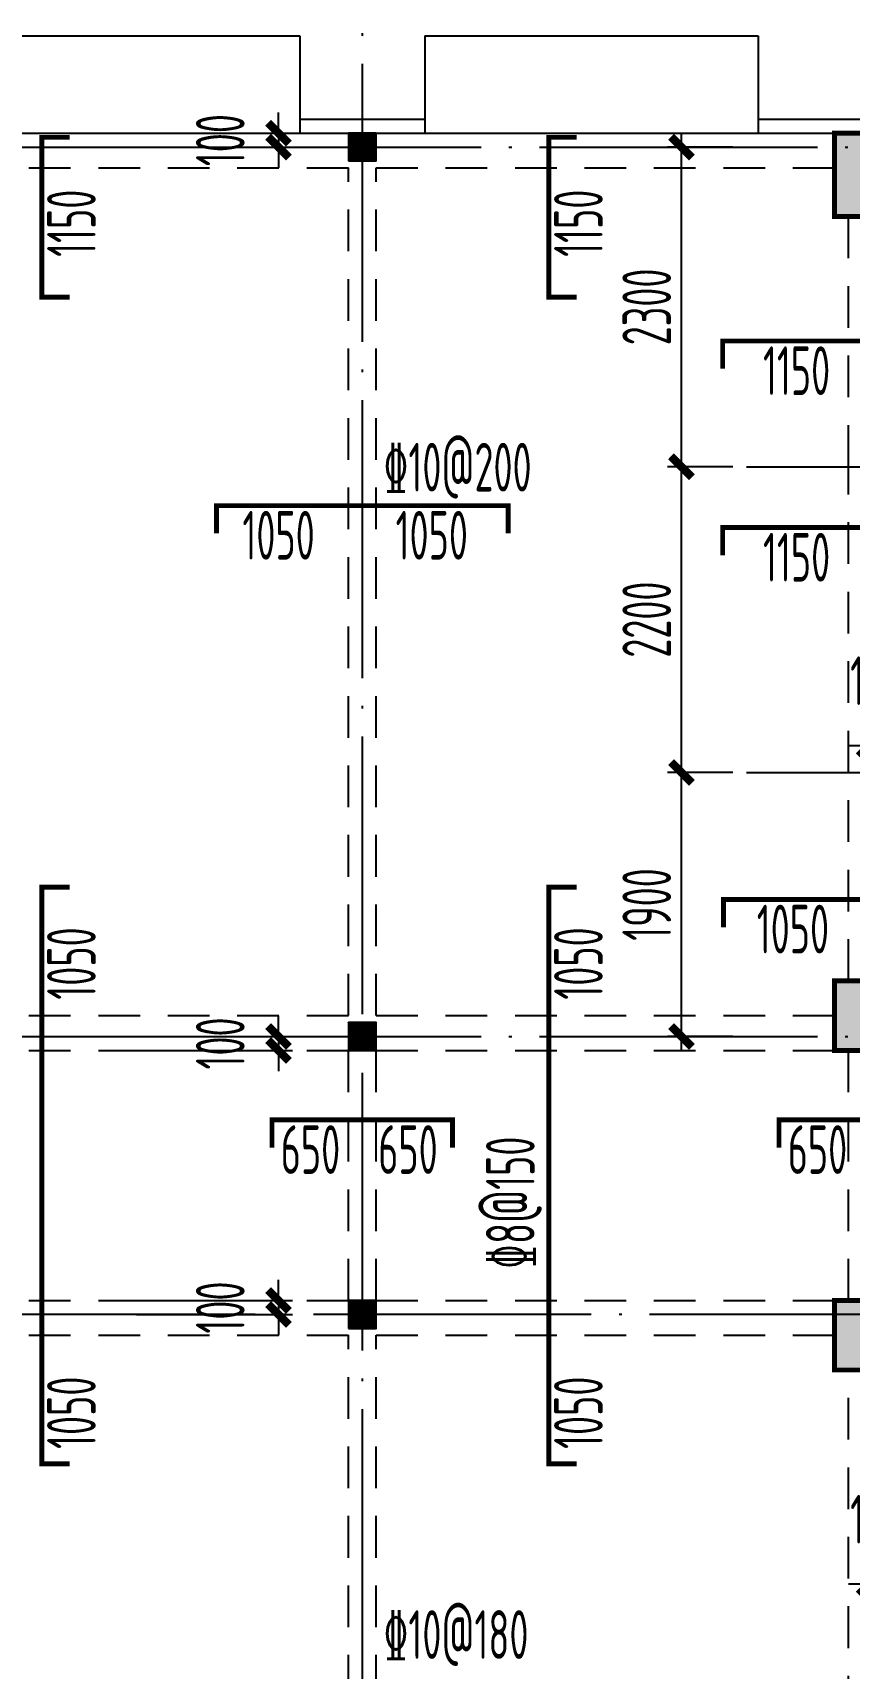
# Model space of a CAD drawing. Extents: x -472319 to -112444, y -516749 to -5704.
# Drawn here: x -283816 to -277938, y -58677 to -46908 of the extents above; entities that cross this region are included whole.
import ezdxf

# ---------------------------------------------------------------- set-up
doc = ezdxf.new("R2010")
doc.units = 0
doc.header["$LTSCALE"] = 100
doc.header["$MEASUREMENT"] = 0
for name, pattern in [('3', [5, 3, -2]), ('CENTER', [2, 1.25, -0.25, 0.25, -0.25]), ('DOTE', [2.42, 2, -0.2, 0.02, -0.2])]:
    doc.linetypes.add(name, pattern=pattern)
for name, color, linetype in [('1301', 24, 'Continuous'), ('1305', 1, 'Continuous'), ('1306', 94, 'Continuous'), ('1307', 7, 'Continuous'), ('COLUMN', 9, 'Continuous'), ('DOTE', 1, 'CENTER'), ('S_BEAM', 4, 'Continuous'), ('S_BEAMDASH', 134, '3'), ('S_CL', 2, 'Continuous'), ('坡道', 7, 'Continuous'), ('第三道尺寸线', 4, 'Continuous')]:
    doc.layers.add(name, color=color, linetype=linetype)
doc.styles.add('HZ', font='tssdeng.shx', dxfattribs={"width": 0.6, "height": 350, "bigfont": 'a.shx'})
doc.styles.get("Standard").update_dxf_attribs({"font": 'tssdeng.shx', "width": 0.6, "bigfont": 'a.shx'})
doc.dimstyles.new('DIMN', dxfattribs={"dimtxt": 350, "dimasz": 150, "dimexe": 100, "dimexo": 100, "dimgap": 75, "dimtad": 1, "dimdec": 0, "dimzin": 0, "dimdsep": 46, "dimtxsty": 'HZ', "dimblk": 'ARCHTICK', "dimcen": 0.09, "dimdle": 100, "dimclrd": 3, "dimclre": 3, "dimclrt": 7, "dimazin": 2, "dimtfac": 1, "dimtdec": 0, "dimtmove": 2, "dimatfit": 3, "dimldrblk": 'ARCHTICK', "dimfxl": 1, "dimtolj": 1, "dimtzin": 0, "dimarcsym": 0})

# ---------------------------------------------------------------- blocks, each defined once
blk = doc.blocks.new('_ArchTick')
at = {"color": 0, "linetype": 'ByBlock', "const_width": 0.4}
blk.add_lwpolyline([(-0.5, -0.5), (0.5, 0.5)], dxfattribs=at)
blk = doc.blocks.new('*D608')
at = {"layer": 'Defpoints', "color": 0, "transparency": 16777216}
for p in [(-279146, -47731), (-278677, -47731), (-278677, -50031)]:
    blk.add_point(p, dxfattribs=at)
at = {"layer": '第三道尺寸线', "color": 3, "lineweight": -2, "transparency": 16777216}
for p, q in [((-279146, -50131), (-279146, -47631)), ((-278777, -47731), (-279246, -47731)), ((-278777, -50031), (-279246, -50031))]:
    blk.add_line(p, q, dxfattribs=at)
at = {"layer": '第三道尺寸线', "color": 3, "lineweight": -2, "transparency": 16777216, "xscale": 150, "yscale": 150, "zscale": 150}
for p, rotation in [((-279146, -47731), 90), ((-279146, -50031), 270)]:
    blk.add_blockref('_ArchTick', p, dxfattribs=dict(at, rotation=rotation))
at = {"layer": '第三道尺寸线', "color": 7, "transparency": 16777216, "insert": (-279396, -48881), "char_height": 350, "attachment_point": 5, "rotation": 90, "style": 'HZ'}
blk.add_mtext('\\A1;2300', dxfattribs=at)
blk = doc.blocks.new('*D609')
at = {"layer": 'Defpoints', "color": 0, "transparency": 16777216}
for p in [(-279146, -50031), (-278677, -50031), (-278677, -52231)]:
    blk.add_point(p, dxfattribs=at)
at = {"layer": '第三道尺寸线', "color": 3, "lineweight": -2, "transparency": 16777216}
for p, q in [((-279146, -52331), (-279146, -49931)), ((-278777, -50031), (-279246, -50031)), ((-278777, -52231), (-279246, -52231))]:
    blk.add_line(p, q, dxfattribs=at)
at = {"layer": '第三道尺寸线', "color": 3, "lineweight": -2, "transparency": 16777216, "xscale": 150, "yscale": 150, "zscale": 150}
for p, rotation in [((-279146, -50031), 90), ((-279146, -52231), 270)]:
    blk.add_blockref('_ArchTick', p, dxfattribs=dict(at, rotation=rotation))
at = {"layer": '第三道尺寸线', "color": 7, "transparency": 16777216, "insert": (-279396, -51131), "char_height": 350, "attachment_point": 5, "rotation": 90, "style": 'HZ'}
blk.add_mtext('\\A1;2200', dxfattribs=at)
blk = doc.blocks.new('*D610')
at = {"layer": 'Defpoints', "color": 0, "transparency": 16777216}
for p in [(-279146, -52231), (-278677, -52231), (-278677, -54131)]:
    blk.add_point(p, dxfattribs=at)
at = {"layer": '第三道尺寸线', "color": 3, "lineweight": -2, "transparency": 16777216}
for p, q in [((-279146, -54231), (-279146, -52131)), ((-278777, -52231), (-279246, -52231)), ((-278777, -54131), (-279246, -54131))]:
    blk.add_line(p, q, dxfattribs=at)
at = {"layer": '第三道尺寸线', "color": 3, "lineweight": -2, "transparency": 16777216, "xscale": 150, "yscale": 150, "zscale": 150}
for p, rotation in [((-279146, -52231), 90), ((-279146, -54131), 270)]:
    blk.add_blockref('_ArchTick', p, dxfattribs=dict(at, rotation=rotation))
at = {"layer": '第三道尺寸线', "color": 7, "transparency": 16777216, "insert": (-279396, -53181), "char_height": 350, "attachment_point": 5, "rotation": 90, "style": 'HZ'}
blk.add_mtext('\\A1;1900', dxfattribs=at)
blk = doc.blocks.new('*D624')
at = {"layer": '1301', "color": 3, "lineweight": -2, "transparency": 16777216}
for p, q in [((-282047, -56031), (-282047, -55881)), ((-283070, -56031), (-281947, -56031)), ((-283070, -56131), (-281947, -56131)), ((-282047, -56031), (-282047, -56131)), ((-282047, -56131), (-282047, -56281))]:
    blk.add_line(p, q, dxfattribs=at)
at = {"layer": 'Defpoints', "color": 0, "transparency": 16777216}
for p in [(-283170, -56031), (-283170, -56131), (-282047, -56131)]:
    blk.add_point(p, dxfattribs=at)
at = {"layer": '1301', "color": 3, "lineweight": -2, "transparency": 16777216, "xscale": 150, "yscale": 150, "zscale": 150}
for p, rotation in [((-282047, -56031), 270), ((-282047, -56131), 90)]:
    blk.add_blockref('_ArchTick', p, dxfattribs=dict(at, rotation=rotation))
at = {"layer": '1301', "color": 7, "transparency": 16777216, "insert": (-282466, -56081), "char_height": 350, "attachment_point": 5, "rotation": 90, "style": 'HZ'}
blk.add_mtext('\\A1;100', dxfattribs=at)
blk = doc.blocks.new('*D625')
at = {"layer": '1301', "color": 3, "lineweight": -2, "transparency": 16777216}
for p, q in [((-282047, -54131), (-282047, -53981)), ((-283070, -54131), (-281947, -54131)), ((-282047, -54131), (-282047, -54231)), ((-283070, -54231), (-281947, -54231)), ((-282047, -54231), (-282047, -54381))]:
    blk.add_line(p, q, dxfattribs=at)
at = {"layer": 'Defpoints', "color": 0, "transparency": 16777216}
for p in [(-283170, -54131), (-283170, -54231), (-282047, -54231)]:
    blk.add_point(p, dxfattribs=at)
at = {"layer": '1301', "color": 3, "lineweight": -2, "transparency": 16777216, "xscale": 150, "yscale": 150, "zscale": 150}
for p, rotation in [((-282047, -54131), 270), ((-282047, -54231), 90)]:
    blk.add_blockref('_ArchTick', p, dxfattribs=dict(at, rotation=rotation))
at = {"layer": '1301', "color": 7, "transparency": 16777216, "insert": (-282466, -54181), "char_height": 350, "attachment_point": 5, "rotation": 90, "style": 'HZ'}
blk.add_mtext('\\A1;100', dxfattribs=at)
blk = doc.blocks.new('*D626')
at = {"layer": '1301', "color": 3, "lineweight": -2, "transparency": 16777216}
for p, q in [((-282047, -47631), (-282047, -47481)), ((-283070, -47631), (-281947, -47631)), ((-282047, -47631), (-282047, -47731)), ((-283070, -47731), (-281947, -47731)), ((-282047, -47731), (-282047, -47881))]:
    blk.add_line(p, q, dxfattribs=at)
at = {"layer": 'Defpoints', "color": 0, "transparency": 16777216}
for p in [(-283170, -47631), (-283170, -47731), (-282047, -47731)]:
    blk.add_point(p, dxfattribs=at)
at = {"layer": '1301', "color": 3, "lineweight": -2, "transparency": 16777216, "xscale": 150, "yscale": 150, "zscale": 150}
for p, rotation in [((-282047, -47631), 270), ((-282047, -47731), 90)]:
    blk.add_blockref('_ArchTick', p, dxfattribs=dict(at, rotation=rotation))
at = {"layer": '1301', "color": 7, "transparency": 16777216, "insert": (-282466, -47681), "char_height": 350, "attachment_point": 5, "rotation": 90, "style": 'HZ'}
blk.add_mtext('\\A1;100', dxfattribs=at)
blk = doc.blocks.new('*D632')
at = {"layer": '1301', "color": 3, "lineweight": -2, "transparency": 16777216}
for p, q in [((-277794, -57284), (-277794, -58172)), ((-277694, -57284), (-277694, -58172)), ((-277794, -58072), (-277944, -58072)), ((-277694, -58072), (-277794, -58072)), ((-277694, -58072), (-277544, -58072))]:
    blk.add_line(p, q, dxfattribs=at)
at = {"layer": 'Defpoints', "color": 0, "transparency": 16777216}
for p in [(-277794, -57184), (-277694, -57184), (-277794, -58072)]:
    blk.add_point(p, dxfattribs=at)
at = {"layer": '1301', "color": 3, "lineweight": -2, "transparency": 16777216, "xscale": 150, "yscale": 150, "zscale": 150}
blk.add_blockref('_ArchTick', (-277794, -58072), dxfattribs=at)
at = {"layer": '1301', "color": 3, "lineweight": -2, "transparency": 16777216, "xscale": 150, "yscale": 150, "zscale": 150, "rotation": 180}
blk.add_blockref('_ArchTick', (-277694, -58072), dxfattribs=at)
at = {"layer": '1301', "color": 7, "transparency": 16777216, "insert": (-277744, -57604), "char_height": 350, "attachment_point": 5, "style": 'HZ'}
blk.add_mtext('\\A1;100', dxfattribs=at)
blk = doc.blocks.new('*D731')
at = {"layer": '1301', "color": 3, "lineweight": -2, "transparency": 16777216}
for p, q in [((-277794, -51251), (-277794, -52139)), ((-277694, -51251), (-277694, -52139)), ((-277794, -52039), (-277944, -52039)), ((-277694, -52039), (-277794, -52039)), ((-277694, -52039), (-277544, -52039))]:
    blk.add_line(p, q, dxfattribs=at)
at = {"layer": 'Defpoints', "color": 0, "transparency": 16777216}
for p in [(-277794, -51151), (-277694, -51151), (-277794, -52039)]:
    blk.add_point(p, dxfattribs=at)
at = {"layer": '1301', "color": 3, "lineweight": -2, "transparency": 16777216, "xscale": 150, "yscale": 150, "zscale": 150}
blk.add_blockref('_ArchTick', (-277794, -52039), dxfattribs=at)
at = {"layer": '1301', "color": 3, "lineweight": -2, "transparency": 16777216, "xscale": 150, "yscale": 150, "zscale": 150, "rotation": 180}
blk.add_blockref('_ArchTick', (-277694, -52039), dxfattribs=at)
at = {"layer": '1301', "color": 7, "transparency": 16777216, "insert": (-277744, -51571), "char_height": 350, "attachment_point": 5, "style": 'HZ'}
blk.add_mtext('\\A1;100', dxfattribs=at)

msp = doc.modelspace()

# ---------------------------------------------------------------- hatches: boundary and pattern name
at = {"layer": 'COLUMN'}
h = msp.add_hatch(dxfattribs=at)
h.set_pattern_fill('ANSI31', color=0)
h.set_pattern_definition([(45, (-332581.33058, 137907.10955), (-0.08838834765, 0.08838834765), [])])
h.paths.add_polyline_path([(-281543.831, -47830.89), (-281343.831, -47830.89), (-281343.831, -47630.89), (-281543.831, -47630.89)])
h = msp.add_hatch(dxfattribs=at)
h.set_pattern_fill('ANSI31', color=0)
h.set_pattern_definition([(45, (-332581.32863, 131507.10858), (-0.08838834765, 0.08838834765), [])])
h.paths.add_polyline_path([(-281543.829, -54230.891), (-281343.829, -54230.891), (-281343.829, -54030.891), (-281543.829, -54030.891)])
h = msp.add_hatch(dxfattribs=at)
h.set_pattern_fill('ANSI31', color=0)
h.set_pattern_definition([(45, (-332581.33058, 129507.10858), (-0.08838834765, 0.08838834765), [])])
h.paths.add_polyline_path([(-281543.831, -56230.891), (-281343.831, -56230.891), (-281343.831, -56030.891), (-281543.831, -56030.891)])
at = {"layer": 'S_CL'}
h = msp.add_hatch(dxfattribs=at)
h.set_pattern_fill('ANSI31', color=256)
h.set_pattern_definition([(45, (110874.16938, 392414.60853), (-0.088388347648, 0.088388347648), [])])
h.paths.add_polyline_path([(-242793.829, -48130.89), (-242793.829, -47630.89), (-243293.829, -47630.89), (-243293.829, -48130.89)])
h.paths.add_polyline_path([(-242793.829, -54230.891), (-242793.829, -53730.891), (-243293.829, -53730.891), (-243293.829, -54230.891)])
h.paths.add_polyline_path([(-242793.829, -56530.891), (-242793.829, -56030.891), (-243293.829, -56030.891), (-243293.829, -56530.891)])
h.paths.add_polyline_path([(-242793.829, -62630.891), (-242793.829, -62130.891), (-243293.829, -62130.891), (-243293.829, -62630.891)])
h.paths.add_polyline_path([(-245643.829, -48130.89), (-245643.829, -47630.89), (-246143.829, -47630.89), (-246143.829, -48130.89)])
h.paths.add_polyline_path([(-245643.829, -54230.891), (-245643.829, -53730.891), (-246143.829, -53730.891), (-246143.829, -54230.891)])
h.paths.add_polyline_path([(-245643.829, -56530.891), (-245643.829, -56030.891), (-246143.829, -56030.891), (-246143.829, -56530.891)])
h.paths.add_polyline_path([(-245643.829, -62630.891), (-245643.829, -62130.891), (-246143.829, -62130.891), (-246143.829, -62630.891)])
h.paths.add_polyline_path([(-252943.829, -48130.89), (-252943.829, -47630.89), (-253443.829, -47630.89), (-253443.829, -48130.89)])
h.paths.add_polyline_path([(-252943.829, -54230.891), (-252943.829, -53730.891), (-253443.829, -53730.891), (-253443.829, -54230.891)])
h.paths.add_polyline_path([(-252943.829, -56530.891), (-252943.829, -56030.891), (-253443.829, -56030.891), (-253443.829, -56530.891)])
h.paths.add_polyline_path([(-252943.829, -62630.891), (-252943.829, -62130.891), (-253443.829, -62130.891), (-253443.829, -62630.891)])
h.paths.add_polyline_path([(-260243.829, -48130.89), (-260243.829, -47630.89), (-260743.829, -47630.89), (-260743.829, -48130.89)])
h.paths.add_polyline_path([(-260243.829, -54230.891), (-260243.829, -53730.891), (-260743.829, -53730.891), (-260743.829, -54230.891)])
h.paths.add_polyline_path([(-260243.829, -56530.891), (-260243.829, -56030.891), (-260743.829, -56030.891), (-260743.829, -56530.891)])
h.paths.add_polyline_path([(-260243.829, -62630.891), (-260243.829, -62130.891), (-260743.829, -62130.891), (-260743.829, -62630.891)])
h.paths.add_polyline_path([(-267543.829, -48130.89), (-267543.829, -47630.89), (-268043.829, -47630.89), (-268043.829, -48130.89)])
h.paths.add_polyline_path([(-267543.829, -54230.891), (-267543.829, -53730.891), (-268043.829, -53730.891), (-268043.829, -54230.891)])
h.paths.add_polyline_path([(-267543.829, -56530.891), (-267543.829, -56030.891), (-268043.829, -56030.891), (-268043.829, -56530.891)])
h.paths.add_polyline_path([(-267543.829, -62630.891), (-267543.829, -62030.891), (-268043.829, -62030.891), (-268043.829, -62630.891)])
h.paths.add_polyline_path([(-270543.829, -48130.89), (-270543.829, -47630.89), (-271043.829, -47630.89), (-271043.829, -48130.89)])
h.paths.add_polyline_path([(-270543.829, -54230.891), (-270543.829, -53730.891), (-271043.829, -53730.891), (-271043.829, -54230.891)])
h.paths.add_polyline_path([(-277543.831, -48230.89), (-277543.831, -47630.89), (-278043.831, -47630.89), (-278043.831, -48230.89)])
h.paths.add_polyline_path([(-277543.831, -54230.891), (-277543.831, -53730.891), (-278043.831, -53730.891), (-278043.831, -54230.891)])
h.paths.add_polyline_path([(-277543.831, -56530.891), (-277543.831, -56030.891), (-278043.831, -56030.891), (-278043.831, -56530.891)])
h.paths.add_polyline_path([(-277543.831, -62630.891), (-277543.831, -62030.891), (-278043.831, -62030.891), (-278043.831, -62630.891)])
h.paths.add_polyline_path([(-284843.831, -48130.89), (-284843.831, -47630.89), (-285343.831, -47630.89), (-285343.831, -48130.89)])
h.paths.add_polyline_path([(-284843.831, -54230.891), (-284843.831, -53730.891), (-285343.831, -53730.891), (-285343.831, -54230.891)])
h.paths.add_polyline_path([(-284843.831, -56530.891), (-284843.831, -56030.891), (-285343.831, -56030.891), (-285343.831, -56530.891)])
h.paths.add_polyline_path([(-284843.831, -62630.891), (-284843.831, -62130.891), (-285343.831, -62130.891), (-285343.831, -62630.891)])
h.paths.add_polyline_path([(-292143.831, -48130.89), (-292143.831, -47630.89), (-292643.831, -47630.89), (-292643.831, -48130.89)])
h.paths.add_polyline_path([(-292143.831, -54230.891), (-292143.831, -53730.891), (-292643.831, -53730.891), (-292643.831, -54230.891)])
h.paths.add_polyline_path([(-292143.831, -56530.891), (-292143.831, -56030.891), (-292643.831, -56030.891), (-292643.831, -56530.891)])
h.paths.add_polyline_path([(-292143.831, -62630.891), (-292143.831, -62130.891), (-292643.831, -62130.891), (-292643.831, -62630.891)])
h.paths.add_polyline_path([(-299443.831, -48130.89), (-299443.831, -47630.89), (-299943.831, -47630.89), (-299943.831, -48130.89)])
h.paths.add_polyline_path([(-299443.831, -54230.891), (-299443.831, -53730.891), (-299943.831, -53730.891), (-299943.831, -54230.891)])
h.paths.add_polyline_path([(-299443.831, -56530.891), (-299443.831, -56030.891), (-299943.831, -56030.891), (-299943.831, -56530.891)])
h.paths.add_polyline_path([(-299443.831, -62630.891), (-299443.831, -62130.891), (-299943.831, -62130.891), (-299943.831, -62630.891)])
h.paths.add_polyline_path([(-302293.831, -48130.89), (-302293.831, -47630.89), (-302793.831, -47630.89), (-302793.831, -48130.89)])
h.paths.add_polyline_path([(-302293.831, -54230.891), (-302293.831, -53730.891), (-302793.831, -53730.891), (-302793.831, -54230.891)])
h.paths.add_polyline_path([(-302293.831, -56530.891), (-302293.831, -56030.891), (-302793.831, -56030.891), (-302793.831, -56530.891)])
h.paths.add_polyline_path([(-302293.831, -62630.891), (-302293.831, -62130.891), (-302793.831, -62130.891), (-302793.831, -62630.891)])

# ---------------------------------------------------------------- linework, layer by layer
for p, q in [((-284293.829, -46930.89), (-281893.829, -46930.89)), ((-280993.829, -46930.89), (-278593.829, -46930.89)), ((-280993.829, -46930.89), (-280993.829, -47630.89))]:
    msp.add_line(p, q)
for points in [[(-281893.829, -47530.89), (-280993.829, -47530.89)], [(-278593.829, -47530.89), (-276493.829, -47530.89)]]:
    msp.add_lwpolyline(points)
at = {"layer": '1305', "const_width": 35}
for points in [[(-283551.331, -48810.892), (-283751.331, -48810.892), (-283751.331, -47660.892), (-283551.331, -47660.892)], [(-279901.333, -48810.892), (-280101.333, -48810.892), (-280101.333, -47660.892), (-279901.333, -47660.892)], [(-278848.831, -49326.5), (-278848.831, -49126.5), (-277723.831, -49126.5), (-277723.831, -49326.5)], [(-282493.833, -50510.888), (-282493.833, -50310.888), (-280393.833, -50310.89), (-280393.833, -50510.89)], [(-278848.831, -50668.89), (-278848.831, -50468.89), (-277723.831, -50468.89), (-277723.831, -50668.89)], [(-283551.331, -57205.891), (-283751.331, -57205.891), (-283751.329, -53055.891), (-283551.329, -53055.891)], [(-279901.333, -57205.891), (-280101.333, -57205.891), (-280101.331, -53055.891), (-279901.331, -53055.891)], [(-278843.831, -53344.391), (-278843.831, -53144.391), (-277013.831, -53144.392), (-277013.831, -53344.392)], [(-282093.831, -54930.891), (-282093.831, -54730.891), (-280793.831, -54730.891), (-280793.831, -54930.891)], [(-278443.831, -54930.891), (-278443.831, -54730.891), (-277143.831, -54730.892), (-277143.831, -54930.892)]]:
    msp.add_lwpolyline(points, dxfattribs=at)
at = {"layer": 'COLUMN', "color": 0}
for points in [[(-281543.831, -47830.89), (-281343.831, -47830.89), (-281343.831, -47630.89), (-281543.831, -47630.89)], [(-281543.829, -54230.891), (-281343.829, -54230.891), (-281343.829, -54030.891), (-281543.829, -54030.891)], [(-281543.831, -56230.891), (-281343.831, -56230.891), (-281343.831, -56030.891), (-281543.831, -56030.891)]]:
    msp.add_lwpolyline(points, close=True, dxfattribs=at)
at = {"layer": 'DOTE', "linetype": 'DOTE', "ltscale": 10}
for p, q in [((-281443.829, -44711.242), (-281443.829, -66861.282)), ((-304367.647, -47730.89), (-241075.018, -47730.89)), ((-278676.96, -50030.889), (-273293.829, -50030.889)), ((-278676.96, -52230.89), (-270768.829, -52230.89)), ((-304367.647, -54130.89), (-241075.018, -54130.89)), ((-241075.018, -56130.89), (-304367.647, -56130.89))]:
    msp.add_line(p, q, dxfattribs=at)
at = {"layer": 'S_BEAM'}
for p, q in [((-284843.831, -47630.89), (-281443.831, -47630.89)), ((-281443.831, -47630.89), (-278043.831, -47630.89))]:
    msp.add_line(p, q, dxfattribs=at)
at = {"layer": 'S_BEAMDASH'}
for p, q in [((-284843.831, -47880.89), (-281543.831, -47880.89)), ((-281543.831, -53980.891), (-281543.831, -47880.89)), ((-281343.831, -53980.891), (-281343.831, -47880.89)), ((-281343.831, -47880.89), (-278043.831, -47880.89)), ((-277943.831, -50030.89), (-277943.831, -48230.89)), ((-277943.831, -52230.891), (-277943.831, -50030.89)), ((-277943.831, -53730.891), (-277943.831, -52230.891)), ((-284843.831, -53980.891), (-281543.831, -53980.891)), ((-281343.831, -53980.891), (-278043.831, -53980.891)), ((-284843.831, -54230.891), (-281543.831, -54230.891)), ((-281543.831, -56030.891), (-281543.831, -54230.891)), ((-281343.831, -56030.891), (-281343.831, -54230.891)), ((-281343.831, -54230.891), (-278043.831, -54230.891)), ((-277943.831, -56030.891), (-277943.831, -54230.891)), ((-284843.831, -56030.891), (-281543.831, -56030.891)), ((-281343.831, -56030.891), (-278043.831, -56030.891)), ((-284843.831, -56280.891), (-281543.831, -56280.891)), ((-281543.831, -62380.891), (-281543.831, -56280.891)), ((-281343.831, -62380.891), (-281343.831, -56280.891)), ((-281343.831, -56280.891), (-278043.831, -56280.891)), ((-277943.831, -62030.891), (-277943.831, -56530.891))]:
    msp.add_line(p, q, dxfattribs=at)
at = {"layer": 'S_CL', "const_width": 35}
for points in [[(-277543.831, -48230.89), (-277543.831, -47630.89), (-278043.831, -47630.89), (-278043.831, -48230.89)], [(-277543.831, -54230.891), (-277543.831, -53730.891), (-278043.831, -53730.891), (-278043.831, -54230.891)], [(-277543.831, -56530.891), (-277543.831, -56030.891), (-278043.831, -56030.891), (-278043.831, -56530.891)]]:
    msp.add_lwpolyline(points, close=True, dxfattribs=at)
at = {"layer": '坡道'}
for p, q in [((-281893.829, -46930.89), (-281893.829, -47630.89)), ((-278593.829, -46930.89), (-278593.829, -47630.89))]:
    msp.add_line(p, q, dxfattribs=at)

# ---------------------------------------------------------------- texts
at = {"layer": '1306', "width": 0.6}
for s, p in [('1150', (-283362.93, -48520.892)), ('1150', (-279712.932, -48520.892)), ('1050', (-283362.93, -53865.892)), ('1050', (-279712.932, -53865.892)), ('1050', (-283362.93, -57098.392)), ('1050', (-279712.932, -57098.392))]:
    msp.add_text(s, height=350, rotation=90, dxfattribs=at).set_placement(p)
for s, p in [('1150', (-278558.831, -49514.9)), ('1050', (-282306.333, -50699.291)), ('1050', (-281203.833, -50699.291)), ('1150', (-278558.831, -50857.291)), ('1050', (-278603.831, -53532.792)), ('650', (-282030.831, -55119.292)), ('650', (-281328.831, -55119.292)), ('650', (-278380.831, -55119.292))]:
    msp.add_text(s, height=350, dxfattribs=at).set_placement(p)
at = {"layer": '1307', "width": 0.6}
for s, p in [('\x8410@200', (-281291.333, -50209.291)), ('\x8410@180', (-281291.333, -58609.293))]:
    msp.add_text(s, height=350, dxfattribs=at).set_placement(p)
msp.add_text('\x848@150', height=350, rotation=90, dxfattribs=at).set_placement((-280202.932, -55803.391))

# ---------------------------------------------------------------- dimensions: what is measured, and where the dimension line sits
at = {"layer": '1301', "color": 7}
for base, p1, p2, picture, middle in [((-282047, -47730.888), (-283170, -47630.889), (-283170, -47730.888), '*D626', (-282466, -47680.889)), ((-282047, -54230.889), (-283170, -54130.89), (-283170, -54230.889), '*D625', (-282466, -54180.89)), ((-282047, -56130.888), (-283170, -56030.889), (-283170, -56130.888), '*D624', (-282466, -56080.889))]:
    dim = msp.add_linear_dim(base=base, p1=p1, p2=p2, angle=90, dimstyle='DIMN', override={"dimfxl": 100}, dxfattribs=at)
    dim.commit()
    dim.dimension.update_dxf_attribs({"geometry": picture, "text_midpoint": middle, "dimtype": 160})
for base, p1, p2, picture, middle in [((-277793.829, -52039), (-277693.831, -51151.5), (-277793.829, -51151.5), '*D731', (-277743.831, -51571.5)), ((-277793.829, -58072), (-277693.831, -57184.5), (-277793.829, -57184.5), '*D632', (-277743.831, -57604.5))]:
    dim = msp.add_linear_dim(base=base, p1=p1, p2=p2, dimstyle='DIMN', override={"dimfxl": 100}, dxfattribs=at)
    dim.commit()
    dim.dimension.update_dxf_attribs({"geometry": picture, "text_midpoint": middle, "dimtype": 160})
at = {"layer": '第三道尺寸线'}
for p1, p2, picture, middle in [((-278676.96, -50030.889), (-278676.96, -47730.89), '*D608', (-279395.721, -48880.89)), ((-278676.96, -52230.89), (-278676.96, -50030.889), '*D609', (-279395.721, -51130.89)), ((-278676.96, -54130.89), (-278676.96, -52230.89), '*D610', (-279395.721, -53180.89))]:
    dim = msp.add_aligned_dim(p1=p1, p2=p2, distance=468.761, dimstyle='DIMN', dxfattribs=at)
    dim.commit()
    dim.dimension.update_dxf_attribs({"geometry": picture, "text_midpoint": middle})

doc.saveas('drawing.dxf')
